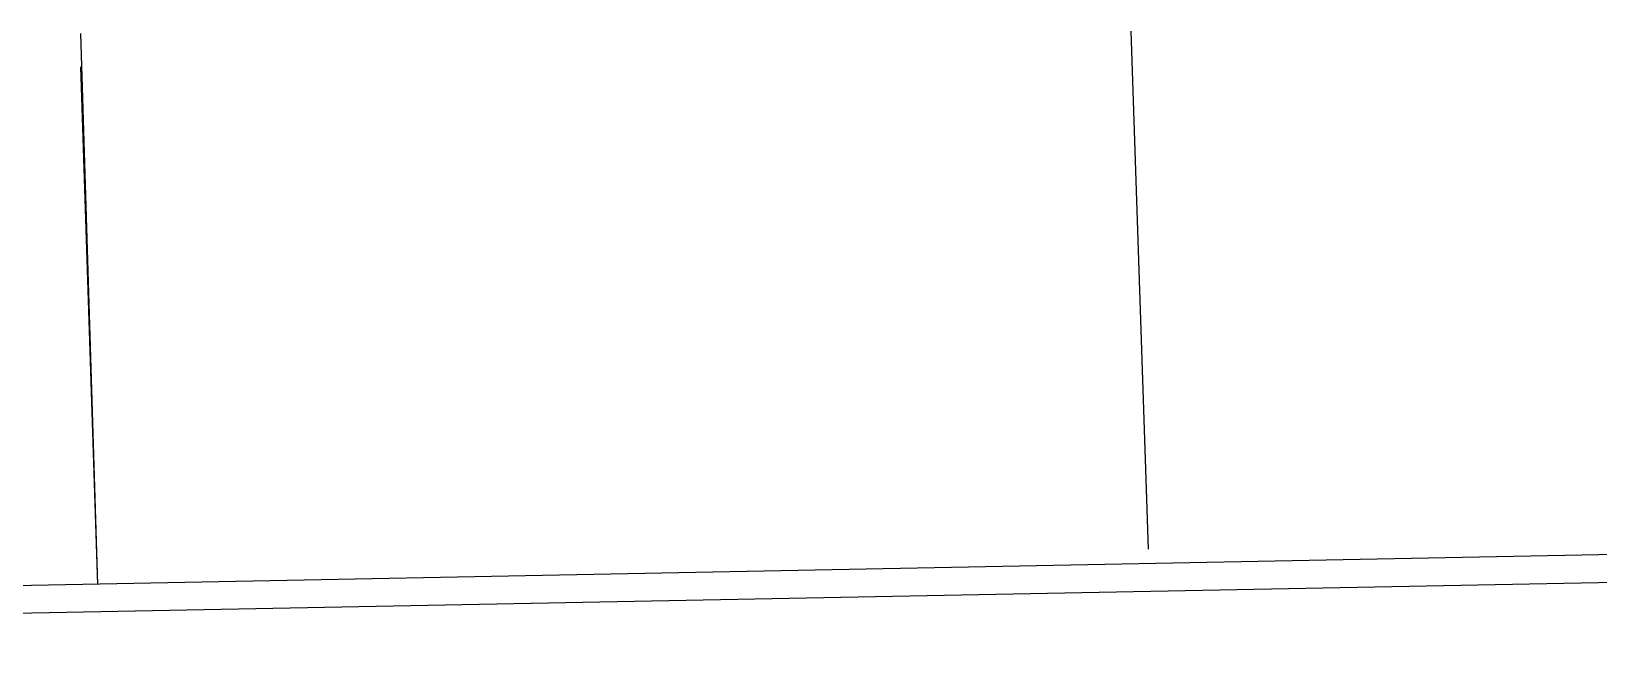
# Model space of a CAD drawing. Header units: millimetres. Extents: x 793 to 3159, y 750 to 2095.
# Drawn here: x 1249.01 to 1257.48, y 1076.63 to 1080 of the extents above; entities that cross this region are included whole.
import ezdxf

# ---------------------------------------------------------------- set-up
doc = ezdxf.new("R2010")
doc.units = ezdxf.units.MM
doc.linetypes.add('CONTINUA', pattern=[0])
for name, color, linetype in [('A-BANQUETA', 8, 'Continuous'), ('GUARNICIONES', 8, 'Continuous'), ('LINEAS DE PAVIEMENTOS', 9, 'Continuous')]:
    doc.layers.add(name, color=color, linetype=linetype)

msp = doc.modelspace()

# ---------------------------------------------------------------- linework, layer by layer
at = {"layer": 'A-BANQUETA', "linetype": 'CONTINUA', "ltscale": 0.5}
for p, q in [((1260.73337, 1077.22982, 299.917), (1237.51964, 1076.77584, 297.63758)), ((1260.72639, 1077.07963, 299.91599), (1237.57814, 1076.62711, 297.643))]:
    msp.add_line(p, q, dxfattribs=at)
at = {"layer": 'Defpoints'}
for p, q in [((1249.37406, 1077.00662, 294.806), (1249.2806, 1079.98357, 294.80601)), ((1255.04727, 1077.19769, 294.859), (1254.9538, 1079.99613, 294.85901)), ((1255.04727, 1077.19769, 294.859), (1254.9538, 1079.99613, 294.85901)), ((1255.04727, 1077.19769, 294.859), (1254.9538, 1079.99613, 294.85901)), ((1255.04727, 1077.19769, 294.859), (1254.9538, 1079.99613, 294.85901)), ((1249.37406, 1077.00662, 294.806), (1249.2806, 1079.80506, 294.80601))]:
    msp.add_line(p, q, dxfattribs=at)
at = {"layer": 'GUARNICIONES'}
msp.add_line((1260.72639, 1077.07963, 299.91599), (1237.57641, 1076.62706, 297.643), dxfattribs=at)
at = {"layer": 'LINEAS DE PAVIEMENTOS'}
msp.add_line((1260.73379, 1077.2298, 299.917), (1237.57348, 1076.77704, 297.643), dxfattribs=at)

doc.saveas('drawing.dxf')
